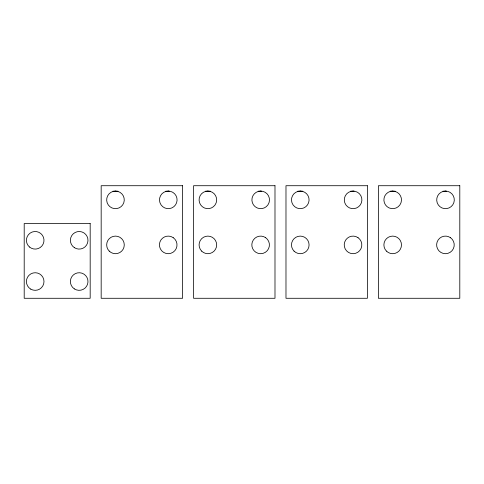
<?xml version="1.0" encoding="UTF-8"?>
<svg xmlns="http://www.w3.org/2000/svg" width="484" height="484" viewBox="0 0 484 484"><rect width="100%" height="100%" fill="white"/><g stroke="black" fill="none" stroke-linecap="round" stroke-linejoin="round"><path stroke-width="0.73" d="M112.947 191.216L118.017 191.216M165.746 191.216L169.339 191.216M205.355 191.216L210.419 191.216M258.147 191.216L261.747 191.216M297.757 191.216L302.827 191.216M350.555 191.216L354.149 191.216M390.164 191.216L395.228 191.216M442.963 191.216L446.557 191.216M115.47 191.077L113.195 191.38A8.797 8.797 0 0 0 108.265 204.92A8.797 8.797 0 0 0 122.676 204.92A8.797 8.797 0 0 0 117.745 191.38L115.47 191.077M168.287 191.077L166.012 191.38A8.797 8.797 0 0 0 161.081 204.92A8.797 8.797 0 0 0 175.492 204.92A8.797 8.797 0 0 0 170.568 191.38L168.287 191.077M207.878 191.077L205.597 191.38A8.797 8.797 0 0 0 200.672 204.92A8.797 8.797 0 0 0 215.084 204.92A8.797 8.797 0 0 0 210.153 191.38L207.878 191.077M260.695 191.077L258.42 191.38A8.797 8.797 0 0 0 253.489 204.92A8.797 8.797 0 0 0 267.9 204.92A8.797 8.797 0 0 0 262.969 191.38L260.695 191.077M300.28 191.077L298.005 191.38A8.797 8.797 0 0 0 293.074 204.92A8.797 8.797 0 0 0 307.485 204.92A8.797 8.797 0 0 0 302.56 191.38L300.28 191.077M353.102 191.077L350.821 191.38A8.797 8.797 0 0 0 345.891 204.92A8.797 8.797 0 0 0 360.308 204.92A8.797 8.797 0 0 0 355.377 191.38L353.102 191.077M392.687 191.077L390.413 191.38A8.797 8.797 0 0 0 385.482 204.92A8.797 8.797 0 0 0 399.893 204.92A8.797 8.797 0 0 0 394.962 191.38L392.687 191.077M445.504 191.077L443.229 191.38A8.797 8.797 0 0 0 438.298 204.92A8.797 8.797 0 0 0 452.709 204.92A8.797 8.797 0 0 0 447.779 191.38L445.504 191.077M182.583 185.717L101.174 185.717L101.174 298.283L182.583 298.283L182.583 185.717M274.991 185.717L193.582 185.717L193.582 298.283L274.991 298.283L274.991 185.717M367.392 185.717L285.983 185.717L285.983 298.283L367.392 298.283L367.392 185.717M459.8 185.717L378.391 185.717L378.391 298.283L459.8 298.283L459.8 185.717M90.181 223.554L24.2 223.554L24.2 298.283L90.181 298.283L90.181 223.554M450.423 237.656L448.378 236.609A8.797 8.797 0 0 0 436.665 244.202L436.78 246.495A8.797 8.797 0 0 0 450.217 252.285A8.797 8.797 0 0 0 450.423 237.656M358.015 237.656L355.97 236.609A8.797 8.797 0 0 0 344.257 244.202L344.378 246.495A8.797 8.797 0 0 0 357.809 252.285A8.797 8.797 0 0 0 358.015 237.656M265.613 237.656L263.568 236.609A8.797 8.797 0 0 0 251.855 244.202L251.97 246.495A8.797 8.797 0 0 0 265.407 252.285A8.797 8.797 0 0 0 265.613 237.656M173.205 237.656L171.161 236.609A8.797 8.797 0 0 0 159.448 244.202L159.569 246.495A8.797 8.797 0 0 0 173 252.285A8.797 8.797 0 0 0 173.205 237.656M386.468 251.123A8.797 8.797 0 0 0 401.182 247.179A8.797 8.797 0 0 0 390.413 236.404A8.797 8.797 0 0 0 386.468 251.123M294.06 251.123A8.797 8.797 0 0 0 308.78 247.179A8.797 8.797 0 0 0 298.005 236.404A8.797 8.797 0 0 0 294.06 251.123M201.659 251.123A8.797 8.797 0 0 0 216.372 247.179A8.797 8.797 0 0 0 205.597 236.404A8.797 8.797 0 0 0 201.659 251.123M109.251 251.123A8.797 8.797 0 0 0 123.971 247.179A8.797 8.797 0 0 0 113.195 236.404A8.797 8.797 0 0 0 109.251 251.123M30.794 289.148A8.797 8.797 0 0 0 43.99 281.531A8.797 8.797 0 0 0 30.794 273.914A8.797 8.797 0 0 0 30.794 289.148M29.542 247.04A8.797 8.797 0 0 0 43.856 241.831A8.797 8.797 0 0 0 32.186 232.036A8.797 8.797 0 0 0 29.542 247.04M74.361 288.894A8.797 8.797 0 0 0 87.967 282.027A8.797 8.797 0 0 0 75.214 273.678A8.797 8.797 0 0 0 74.361 288.894M74.385 247.675A8.797 8.797 0 0 0 87.967 240.766A8.797 8.797 0 0 0 75.195 232.459A8.797 8.797 0 0 0 74.385 247.675"/></g></svg>
